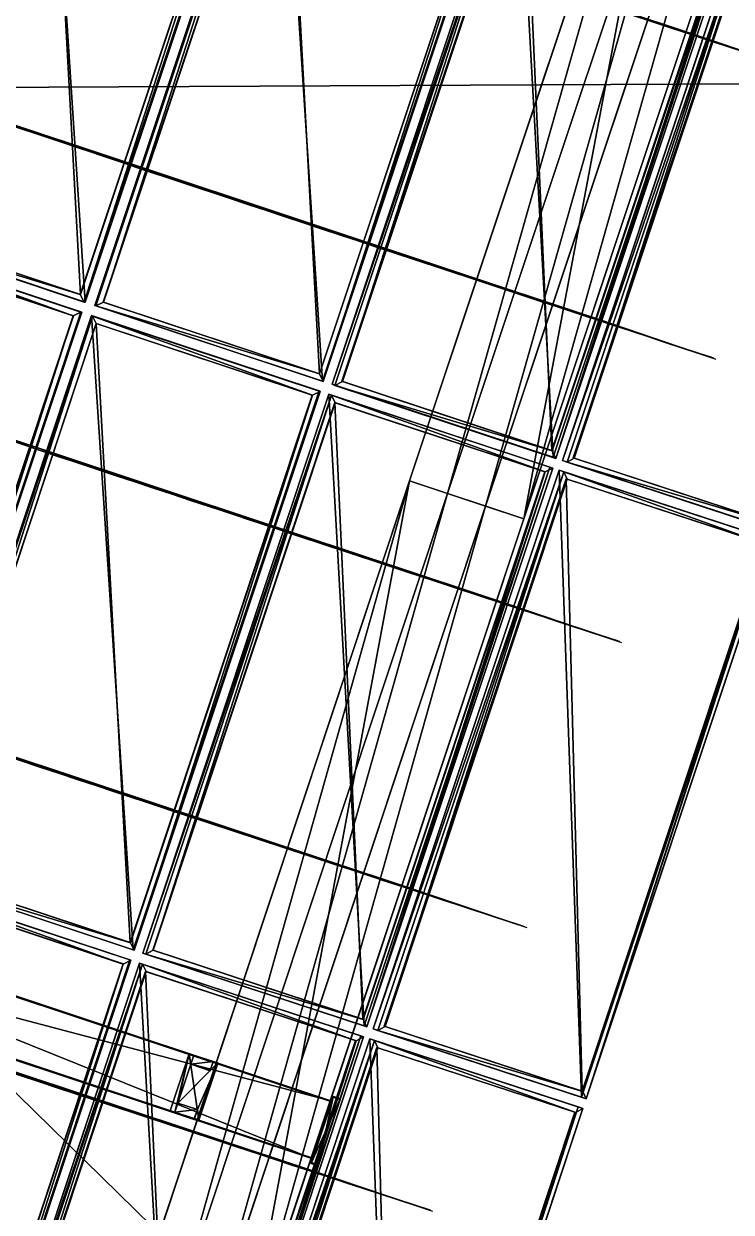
# Model space of a CAD drawing. Extents: x -372 to 678, y -263 to 741.
# Drawn here: x 329.355 to 332.297, y 386.097 to 391.041 of the extents above; entities that cross this region are included whole.
import ezdxf

# ---------------------------------------------------------------- set-up
doc = ezdxf.new("R2010")
doc.units = 0
doc.header["$LTSCALE"] = 0.0254
doc.layers.get('0').update_dxf_attribs({"linetype": 'CONTINUOUS'})
doc.layers.add('LOCATION_SNAPSHOT', color=144, linetype='CONTINUOUS')
doc.layers.add('LOCATION_TERRAIN', color=36, linetype='CONTINUOUS')

# ---------------------------------------------------------------- blocks, each defined once
blk = doc.blocks.new('LOCATION_SNAPSHOT_1')
at = {"color": 8}
mesh = blk.add_polyface(dxfattribs=at)
corners = [(-63.4904, 214.7729), (675.1158, 740.6684), (-66.0072, 737.0917), (677.6385, 218.3467)]
mesh.append_faces([[corners[k] for k in face] for face in [(0, 1, 2), (1, 0, 3)]], dxfattribs={"vtx0": -1, "color": 8})
blk = doc.blocks.new('LOCATION_TERRAIN_1')
at = {"color": 8}
mesh = blk.add_polyface(dxfattribs=at)
corners = [(337.6375, 390.817, 7.1098), (337.5775, 403.2532, 7.1283), (325.016, 403.1926, 5.9765)]
mesh.append_faces([[corners[k] for k in face] for face in [(0, 1, 2)]], dxfattribs={"color": 8})
mesh = blk.add_polyface(dxfattribs=at)
corners = [(337.6375, 390.817, 7.1098), (325.016, 403.1926, 5.9765), (325.076, 390.7564, 6.1751)]
mesh.append_faces([[corners[k] for k in face] for face in [(0, 1, 2)]], dxfattribs={"color": 8})
mesh = blk.add_polyface(dxfattribs=at)
corners = [(337.6975, 378.3808, 7.0914), (337.6375, 390.817, 7.1098), (325.076, 390.7564, 6.1751)]
mesh.append_faces([[corners[k] for k in face] for face in [(0, 1, 2)]], dxfattribs={"color": 8})
mesh = blk.add_polyface(dxfattribs=at)
corners = [(337.6975, 378.3808, 7.0914), (325.076, 390.7564, 6.1751), (325.136, 378.3202, 6.3736)]
mesh.append_faces([[corners[k] for k in face] for face in [(0, 1, 2)]], dxfattribs={"color": 8})
blk = doc.blocks.new('GROUP_56')
at = {"color": 0}
for p, q in [((275.5504, -0.8081, 1.4149), (271.8732, -0.9296, 1.3828)), ((275.5504, -0.8081, 1.9149), (271.8732, -0.9296, 1.8828)), ((275.5504, -0.8081, 1.9149), (271.8732, -0.9296, 1.8828)), ((275.5504, -0.8081, 1.4149), (271.8732, -0.9296, 1.3828)), ((271.8732, -0.9296, 1.3828), (268.2347, -1.0527, 1.3504)), ((271.8732, -0.9296, 1.8828), (268.2347, -1.0527, 1.8504)), ((271.8732, -0.9296, 1.8828), (268.2347, -1.0527, 1.8504)), ((271.8732, -0.9296, 1.3828), (268.2347, -1.0527, 1.3504)), ((271.8732, -0.9296, 1.3828), (271.8788, -1.0962, 1.3828)), ((271.8899, -1.4293, 1.8828), (271.8732, -0.9296, 1.8828)), ((271.8732, -0.9296, 1.8828), (271.8732, -0.9296, 1.3828)), ((271.8732, -0.9296, 1.3828), (271.8788, -1.0962, 1.3828)), ((271.8899, -1.4293, 1.8828), (271.8732, -0.9296, 1.8828)), ((271.8732, -0.9296, 1.8828), (271.8732, -0.9296, 1.3828)), ((275.5558, -0.9746, 1.4149), (271.8788, -1.0962, 1.3828)), ((275.5558, -0.9746, 1.4149), (271.8788, -1.0962, 1.3828)), ((275.5558, -0.9746, 1.6649), (271.8788, -1.0962, 1.6328)), ((275.5558, -0.9746, 1.6649), (271.8788, -1.0962, 1.6328)), ((271.8788, -1.0962, 1.3828), (268.2404, -1.2193, 1.3504)), ((271.8788, -1.0962, 1.3828), (268.2404, -1.2193, 1.3504)), ((271.8788, -1.0962, 1.6328), (268.2404, -1.2193, 1.6004)), ((271.8788, -1.0962, 1.6328), (268.2404, -1.2193, 1.6004)), ((271.8788, -1.0962, 1.3828), (271.8788, -1.0962, 1.6328)), ((271.8788, -1.0962, 1.6328), (271.8844, -1.2627, 1.6328)), ((271.8788, -1.0962, 1.3828), (271.8788, -1.0962, 1.6328)), ((271.8788, -1.0962, 1.6328), (271.8844, -1.2627, 1.6328)), ((275.5613, -1.1412, 1.6649), (271.8844, -1.2627, 1.6328)), ((275.5613, -1.1412, 1.6649), (271.8844, -1.2627, 1.6328)), ((275.5613, -1.1412, 1.4149), (271.8844, -1.2627, 1.3828)), ((275.5613, -1.1412, 1.4149), (271.8844, -1.2627, 1.3828)), ((271.8844, -1.2627, 1.6328), (268.2461, -1.3859, 1.6004)), ((271.8844, -1.2627, 1.6328), (268.2461, -1.3859, 1.6004)), ((271.8844, -1.2627, 1.3828), (268.2461, -1.3859, 1.3504)), ((271.8844, -1.2627, 1.3828), (268.2461, -1.3859, 1.3504)), ((271.8844, -1.2627, 1.6328), (271.8844, -1.2627, 1.3828)), ((271.8844, -1.2627, 1.3828), (271.8899, -1.4293, 1.3828)), ((271.8844, -1.2627, 1.6328), (271.8844, -1.2627, 1.3828)), ((271.8844, -1.2627, 1.3828), (271.8899, -1.4293, 1.3828)), ((275.5667, -1.3078, 1.4149), (271.8899, -1.4293, 1.3828)), ((275.5667, -1.3078, 1.4149), (271.8899, -1.4293, 1.3828)), ((275.5667, -1.3078, 1.9149), (271.8899, -1.4293, 1.8828)), ((275.5667, -1.3078, 1.9149), (271.8899, -1.4293, 1.8828)), ((271.8899, -1.4293, 1.3828), (268.2518, -1.5524, 1.3504)), ((271.8899, -1.4293, 1.3828), (268.2518, -1.5524, 1.3504)), ((271.8899, -1.4293, 1.8828), (268.2518, -1.5524, 1.8504)), ((271.8899, -1.4293, 1.8828), (268.2518, -1.5524, 1.8504)), ((271.8899, -1.4293, 1.3828), (271.8899, -1.4293, 1.8828)), ((271.8899, -1.4293, 1.3828), (271.8899, -1.4293, 1.8828))]:
    blk.add_line(p, q, dxfattribs=at)
mesh = blk.add_polyface(dxfattribs=at)
corners = [(275.5504, -0.8081, 1.4149), (271.8788, -1.0962, 1.3828), (271.8732, -0.9296, 1.3828), (275.5558, -0.9746, 1.4149)]
mesh.append_faces([[corners[k] for k in face] for face in [(0, 1, 2), (1, 0, 3)]], dxfattribs={"vtx0": -1, "color": 0})
mesh = blk.add_polyface(dxfattribs=at)
corners = [(271.8899, -1.4293, 1.8828), (275.5504, -0.8081, 1.9149), (271.8732, -0.9296, 1.8828), (275.5667, -1.3078, 1.9149)]
mesh.append_faces([[corners[k] for k in face] for face in [(0, 1, 2), (1, 0, 3)]], dxfattribs={"vtx0": -1, "color": 0})
mesh = blk.add_polyface(dxfattribs=at)
corners = [(271.8732, -0.9296, 1.8828), (275.5504, -0.8081, 1.4149), (271.8732, -0.9296, 1.3828), (275.5504, -0.8081, 1.9149)]
mesh.append_faces([[corners[k] for k in face] for face in [(0, 1, 2), (1, 0, 3)]], dxfattribs={"vtx0": -1, "color": 0})
mesh = blk.add_polyface(dxfattribs=at)
corners = [(271.8732, -0.9296, 1.3828), (268.2404, -1.2193, 1.3504), (268.2347, -1.0527, 1.3504), (271.8788, -1.0962, 1.3828)]
mesh.append_faces([[corners[k] for k in face] for face in [(0, 1, 2), (1, 0, 3)]], dxfattribs={"vtx0": -1, "color": 0})
mesh = blk.add_polyface(dxfattribs=at)
corners = [(268.2518, -1.5524, 1.8504), (271.8732, -0.9296, 1.8828), (268.2347, -1.0527, 1.8504), (271.8899, -1.4293, 1.8828)]
mesh.append_faces([[corners[k] for k in face] for face in [(0, 1, 2), (1, 0, 3)]], dxfattribs={"vtx0": -1, "color": 0})
mesh = blk.add_polyface(dxfattribs=at)
corners = [(268.2347, -1.0527, 1.8504), (271.8732, -0.9296, 1.3828), (268.2347, -1.0527, 1.3504), (271.8732, -0.9296, 1.8828)]
mesh.append_faces([[corners[k] for k in face] for face in [(0, 1, 2), (1, 0, 3)]], dxfattribs={"vtx0": -1, "color": 0})
mesh = blk.add_polyface(dxfattribs=at)
corners = [(275.5558, -0.9746, 1.4149), (271.8788, -1.0962, 1.6328), (271.8788, -1.0962, 1.3828), (275.5558, -0.9746, 1.6649)]
mesh.append_faces([[corners[k] for k in face] for face in [(0, 1, 2), (1, 0, 3)]], dxfattribs={"vtx0": -1, "color": 0})
mesh = blk.add_polyface(dxfattribs=at)
corners = [(275.5558, -0.9746, 1.6649), (271.8844, -1.2627, 1.6328), (271.8788, -1.0962, 1.6328), (275.5613, -1.1412, 1.6649)]
mesh.append_faces([[corners[k] for k in face] for face in [(0, 1, 2), (1, 0, 3)]], dxfattribs={"vtx0": -1, "color": 0})
mesh = blk.add_polyface(dxfattribs=at)
corners = [(271.8788, -1.0962, 1.3828), (268.2404, -1.2193, 1.6004), (268.2404, -1.2193, 1.3504), (271.8788, -1.0962, 1.6328)]
mesh.append_faces([[corners[k] for k in face] for face in [(0, 1, 2), (1, 0, 3)]], dxfattribs={"vtx0": -1, "color": 0})
mesh = blk.add_polyface(dxfattribs=at)
corners = [(271.8788, -1.0962, 1.6328), (268.2461, -1.3859, 1.6004), (268.2404, -1.2193, 1.6004), (271.8844, -1.2627, 1.6328)]
mesh.append_faces([[corners[k] for k in face] for face in [(0, 1, 2), (1, 0, 3)]], dxfattribs={"vtx0": -1, "color": 0})
mesh = blk.add_polyface(dxfattribs=at)
corners = [(271.8844, -1.2627, 1.6328), (275.5613, -1.1412, 1.4149), (271.8844, -1.2627, 1.3828), (275.5613, -1.1412, 1.6649)]
mesh.append_faces([[corners[k] for k in face] for face in [(0, 1, 2), (1, 0, 3)]], dxfattribs={"vtx0": -1, "color": 0})
mesh = blk.add_polyface(dxfattribs=at)
corners = [(275.5613, -1.1412, 1.4149), (271.8899, -1.4293, 1.3828), (271.8844, -1.2627, 1.3828), (275.5667, -1.3078, 1.4149)]
mesh.append_faces([[corners[k] for k in face] for face in [(0, 1, 2), (1, 0, 3)]], dxfattribs={"vtx0": -1, "color": 0})
mesh = blk.add_polyface(dxfattribs=at)
corners = [(268.2461, -1.3859, 1.6004), (271.8844, -1.2627, 1.3828), (268.2461, -1.3859, 1.3504), (271.8844, -1.2627, 1.6328)]
mesh.append_faces([[corners[k] for k in face] for face in [(0, 1, 2), (1, 0, 3)]], dxfattribs={"vtx0": -1, "color": 0})
mesh = blk.add_polyface(dxfattribs=at)
corners = [(271.8844, -1.2627, 1.3828), (268.2518, -1.5524, 1.3504), (268.2461, -1.3859, 1.3504), (271.8899, -1.4293, 1.3828)]
mesh.append_faces([[corners[k] for k in face] for face in [(0, 1, 2), (1, 0, 3)]], dxfattribs={"vtx0": -1, "color": 0})
mesh = blk.add_polyface(dxfattribs=at)
corners = [(275.5667, -1.3078, 1.4149), (271.8899, -1.4293, 1.8828), (271.8899, -1.4293, 1.3828), (275.5667, -1.3078, 1.9149)]
mesh.append_faces([[corners[k] for k in face] for face in [(0, 1, 2), (1, 0, 3)]], dxfattribs={"vtx0": -1, "color": 0})
mesh = blk.add_polyface(dxfattribs=at)
corners = [(271.8899, -1.4293, 1.3828), (268.2518, -1.5524, 1.8504), (268.2518, -1.5524, 1.3504), (271.8899, -1.4293, 1.8828)]
mesh.append_faces([[corners[k] for k in face] for face in [(0, 1, 2), (1, 0, 3)]], dxfattribs={"vtx0": -1, "color": 0})
blk = doc.blocks.new('GROUP265_1')
at = {"color": 9}
blk.add_blockref('GROUP_56', (0, 0), dxfattribs=at)
blk = doc.blocks.new('GROUP264_2')
at = {"color": 0}
blk.add_blockref('GROUP265_1', (0, 0), dxfattribs=at)
blk = doc.blocks.new('SOLAR_PANEL_1')
at = {"color": 0}
for p, q in [((0, 0.025), (0, 2.475)), ((0, 2.475), (1, 2.475)), ((0, 2.475), (1, 2.475)), ((0, 2.475), (0, 2.475, 0.05)), ((0, 2.475, 0.05), (1, 2.475, 0.05)), ((0, 0.025), (0, 2.475)), ((0, 0.025, 0.05), (0, 2.475, 0.05)), ((0, 2.475), (0, 2.475, 0.05)), ((0, 2.475, 0.05), (1, 2.475, 0.05)), ((0, 0.025, 0.05), (0, 2.475, 0.05)), ((1, 2.475), (1, 0.025)), ((1, 2.475), (1, 0.025)), ((1, 2.475), (1, 2.475, 0.05)), ((1, 2.475, 0.05), (1, 0.025, 0.05)), ((1, 2.475), (1, 2.475, 0.05)), ((1, 2.475, 0.05), (1, 0.025, 0.05)), ((0.975, 2.45, 0.05), (0.025, 2.45, 0.05)), ((0.025, 2.45, 0.05), (0.025, 0.05, 0.05)), ((0.975, 2.45, 0.05), (0.025, 2.45, 0.05)), ((0.025, 2.45, 0.05), (0.025, 2.45, 0.04)), ((0.975, 2.45, 0.04), (0.025, 2.45, 0.04)), ((0.025, 2.45, 0.05), (0.025, 0.05, 0.05)), ((0.025, 2.45, 0.04), (0.025, 0.05, 0.04)), ((0.025, 2.45, 0.05), (0.025, 2.45, 0.04)), ((0.025, 2.45, 0.04), (0.025, 0.05, 0.04)), ((0.975, 2.45, 0.04), (0.025, 2.45, 0.04)), ((0.975, 0.05, 0.05), (0.975, 2.45, 0.05)), ((0.975, 2.45, 0.05), (0.975, 2.45, 0.04)), ((0.975, 0.05, 0.05), (0.975, 2.45, 0.05)), ((0.975, 2.45, 0.05), (0.975, 2.45, 0.04)), ((0.975, 0.05, 0.04), (0.975, 2.45, 0.04)), ((0.975, 0.05, 0.04), (0.975, 2.45, 0.04)), ((0.025, 0.05, 0.05), (0.975, 0.05, 0.05)), ((0.025, 0.05, 0.05), (0.025, 0.05, 0.04)), ((0.025, 0.05, 0.05), (0.975, 0.05, 0.05)), ((0.025, 0.05, 0.04), (0.975, 0.05, 0.04)), ((0.025, 0.05, 0.05), (0.025, 0.05, 0.04)), ((0.025, 0.05, 0.04), (0.975, 0.05, 0.04)), ((0.975, 0.05, 0.05), (0.975, 0.05, 0.04)), ((0.975, 0.05, 0.05), (0.975, 0.05, 0.04)), ((1, 0.025), (0, 0.025)), ((0, 0.025), (0, 0.025, 0.05)), ((1, 0.025), (0, 0.025)), ((1, 0.025, 0.05), (0, 0.025, 0.05)), ((0, 0.025), (0, 0.025, 0.05)), ((1, 0.025, 0.05), (0, 0.025, 0.05)), ((1, 0.025), (1, 0.025, 0.05)), ((1, 0.025), (1, 0.025, 0.05))]:
    blk.add_line(p, q, dxfattribs=at)
mesh = blk.add_polyface(dxfattribs=at)
corners = [(0, 2.475), (1, 0.025), (0, 0.025), (1, 2.475)]
mesh.append_faces([[corners[k] for k in face] for face in [(0, 1, 2), (1, 0, 3)]], dxfattribs={"vtx0": -1, "color": 0})
mesh = blk.add_polyface(dxfattribs=at)
corners = [(0, 2.475, 0.05), (1, 2.475), (0, 2.475), (1, 2.475, 0.05)]
mesh.append_faces([[corners[k] for k in face] for face in [(0, 1, 2), (1, 0, 3)]], dxfattribs={"vtx0": -1, "color": 0})
mesh = blk.add_polyface(dxfattribs=at)
corners = [(0, 2.475, 0.05), (0, 0.025), (0, 0.025, 0.05), (0, 2.475)]
mesh.append_faces([[corners[k] for k in face] for face in [(0, 1, 2), (1, 0, 3)]], dxfattribs={"vtx0": -1, "color": 0})
mesh = blk.add_polyface(dxfattribs=at)
corners = [(0, 0.025, 0.05), (0.025, 0.05, 0.05), (0, 2.475, 0.05), (1, 0.025, 0.05), (0.975, 0.05, 0.05), (0.975, 2.45, 0.05), (0.025, 2.45, 0.05), (1, 2.475, 0.05)]
mesh.append_faces([[corners[k] for k in face] for face in [(0, 1, 2), (1, 3, 4), (4, 3, 5), (2, 6, 7), (6, 2, 1), (7, 5, 3)]], dxfattribs={"vtx0": -1, "vtx1": -1, "color": 0})
mesh.append_faces([[corners[k] for k in face] for face in [(1, 0, 3), (7, 6, 5)]], dxfattribs={"vtx0": -1, "vtx2": -1, "color": 0})
mesh = blk.add_polyface(dxfattribs=at)
corners = [(1, 2.475), (1, 0.025, 0.05), (1, 0.025), (1, 2.475, 0.05)]
mesh.append_faces([[corners[k] for k in face] for face in [(0, 1, 2), (1, 0, 3)]], dxfattribs={"vtx0": -1, "color": 0})
mesh = blk.add_polyface(dxfattribs=at)
corners = [(0.975, 2.45, 0.05), (0.025, 2.45, 0.04), (0.975, 2.45, 0.04), (0.025, 2.45, 0.05)]
mesh.append_faces([[corners[k] for k in face] for face in [(0, 1, 2), (1, 0, 3)]], dxfattribs={"vtx0": -1, "color": 0})
mesh = blk.add_polyface(dxfattribs=at)
corners = [(0.025, 2.45, 0.04), (0.025, 0.05, 0.05), (0.025, 0.05, 0.04), (0.025, 2.45, 0.05)]
mesh.append_faces([[corners[k] for k in face] for face in [(0, 1, 2), (1, 0, 3)]], dxfattribs={"vtx0": -1, "color": 0})
at = {"color": 153}
mesh = blk.add_polyface(dxfattribs=at)
corners = [(0.975, 0.05, 0.04), (0.025, 2.45, 0.04), (0.025, 0.05, 0.04), (0.975, 2.45, 0.04)]
mesh.append_faces([[corners[k] for k in face] for face in [(0, 1, 2), (1, 0, 3)]], dxfattribs={"vtx0": -1, "color": 153})
at = {"color": 0}
mesh = blk.add_polyface(dxfattribs=at)
corners = [(0.975, 2.45, 0.05), (0.975, 0.05, 0.04), (0.975, 0.05, 0.05), (0.975, 2.45, 0.04)]
mesh.append_faces([[corners[k] for k in face] for face in [(0, 1, 2), (1, 0, 3)]], dxfattribs={"vtx0": -1, "color": 0})
mesh = blk.add_polyface(dxfattribs=at)
corners = [(0.025, 0.05, 0.04), (0.975, 0.05, 0.05), (0.975, 0.05, 0.04), (0.025, 0.05, 0.05)]
mesh.append_faces([[corners[k] for k in face] for face in [(0, 1, 2), (1, 0, 3)]], dxfattribs={"vtx0": -1, "color": 0})
mesh = blk.add_polyface(dxfattribs=at)
corners = [(1, 0.025), (0, 0.025, 0.05), (0, 0.025), (1, 0.025, 0.05)]
mesh.append_faces([[corners[k] for k in face] for face in [(0, 1, 2), (1, 0, 3)]], dxfattribs={"vtx0": -1, "color": 0})
blk = doc.blocks.new('SOLAR_PANEL_STRUCTURE')
at = {"color": 0}
for p, q in [((5.0137, 0, -0.0089), (2.9803, 0, -0.0089)), ((2.9803, 0, 0.0311), (3.4565, 0, 0.0311)), ((3.4565, 0, 0.0311), (2.9803, 0, 0.716)), ((3.021, 0, 0.7275), (3.4958, 0, 0.0447)), ((3.4958, 0, 0.0447), (3.9705, 0, 0.6472)), ((4.0088, 0, 0.6311), (3.536, 0, 0.0311)), ((3.536, 0, 0.0311), (4.4568, 0, 0.0311)), ((4.4568, 0, 0.0311), (4.0088, 0, 0.6311)), ((4.0593, 0, 0.6304), (4.5005, 0, 0.0393)), ((4.5005, 0, 0.0393), (4.9642, 0, 0.3962)), ((4.5554, 0, 0.0311), (4.9889, 0, 0.0311)), ((4.9889, 0, 0.3647), (4.5554, 0, 0.0311)), ((4.9889, 0, 0.0311), (4.9889, 0, 0.3647)), ((5.4167, 0, 0.2003), (5.0137, 0, -0.0089)), ((5.0289, 0, 0.3744), (5.0289, 0, 0.044)), ((5.0289, 0, 0.044), (5.3701, 0, 0.2212)), ((5.4963, 0, 0.1646), (5.5126, 0, 0.2011))]:
    blk.add_line(p, q, dxfattribs=at)
at = {"color": 0, "extrusion": (4.81162e-16, 1, -7.04887e-16)}
blk.add_arc((-2.9803, -5.3738), 6.1449, 90, 114.4293, dxfattribs=at)
at = {"color": 0}
mesh = blk.add_polyface(dxfattribs=at)
corners = [(4.4568, 0, 0.0311), (4.5554, 0, 0.0311), (3.536, 0, 0.0311), (4.5005, 0, 0.0393), (4.9889, 0, 0.3647), (4.9642, 0, 0.3962), (5.0289, 0, 0.3744), (4.0088, 0, 0.6311), (4.0593, 0, 0.6304), (3.4958, 0, 0.0447), (3.9705, 0, 0.6472), (3.4565, 0, 0.0311), (2.9803, 0, 0.716), (3.021, 0, 0.7275), (2.9803, 0, 0.7711), (5.0137, 0, -0.0089), (5.0289, 0, 0.044), (5.4167, 0, 0.2003), (4.9889, 0, 0.0311), (2.9803, 0, -0.0089), (5.3701, 0, 0.2212), (5.5126, 0, 0.2011), (5.0155, 0, 0.4243), (4.0126, 0, 0.6838), (5.4963, 0, 0.1646), (2.9803, 0, 0.0311)]
mesh.append_faces([[corners[k] for k in face] for face in [(0, 1, 2), (1, 3, 4), (7, 3, 0), (3, 7, 8), (9, 12, 13), (15, 16, 17), (18, 2, 1), (21, 20, 22), (22, 8, 23), (23, 13, 14), (4, 16, 18), (16, 4, 6)]], dxfattribs={"vtx0": -1, "vtx1": -1, "color": 0})
mesh.append_faces([[corners[k] for k in face] for face in [(1, 0, 3), (4, 5, 6), (11, 9, 2), (16, 15, 18), (18, 19, 11), (18, 11, 2), (17, 20, 21), (22, 6, 5), (23, 8, 7), (23, 7, 10)]], dxfattribs={"vtx0": -1, "vtx1": -1, "vtx2": -1, "color": 0})
mesh.append_faces([[corners[k] for k in face] for face in [(4, 3, 5), (9, 7, 2), (7, 9, 10), (9, 11, 12), (13, 12, 14), (18, 15, 19), (17, 16, 20), (22, 20, 6), (22, 5, 8), (23, 10, 13)]], dxfattribs={"vtx0": -1, "vtx2": -1, "color": 0})
mesh.append_faces([[corners[k] for k in face] for face in [(25, 11, 19)]], dxfattribs={"vtx1": -1, "color": 0})
mesh.append_faces([[corners[k] for k in face] for face in [(21, 24, 17)]], dxfattribs={"vtx2": -1, "color": 0})
blk = doc.blocks.new('GROUP0_4')
at = {"color": 0, "extrusion": (-0.411361, -5.15876e-17, 0.911472), "rotation": 90.00000000000011}
blk.add_blockref('SOLAR_PANEL_1', (1.25, -4.205, 2.1818), dxfattribs=at)
at = {"color": 0, "extrusion": (-0.251634, -1.95439e-17, 0.967823), "rotation": 90.00000000000001}
blk.add_blockref('SOLAR_PANEL_1', (1.25, -3.4844, 1.6133), dxfattribs=at)
at = {"color": 0, "extrusion": (-0.084688, 3.20437e-17, 0.996408), "rotation": 90.00000000000004}
blk.add_blockref('SOLAR_PANEL_1', (1.25, -2.6781, 1.1745), dxfattribs=at)
at = {"color": 0, "extrusion": (0.084688, -2.46519e-32, 0.996408), "rotation": 270.0000000000001}
blk.add_blockref('SOLAR_PANEL_1', (-1.25, 1.8093, 0.8781), dxfattribs=at)
at = {"color": 0, "extrusion": (0.251634, -1.95439e-17, 0.967823), "rotation": 270}
blk.add_blockref('SOLAR_PANEL_1', (-1.25, 0.903, 0.7326), dxfattribs=at)
at = {"color": 9, "rotation": 180}
for p in [(1.2303, 0.625, 0.2589), (1.2303, -0.625, 0.2589)]:
    blk.add_blockref('SOLAR_PANEL_STRUCTURE', p, dxfattribs=at)
at = {"color": 9}
for p in [(-4.7303, 0.625, 0.2589), (-4.7303, -0.625, 0.2589)]:
    blk.add_blockref('SOLAR_PANEL_STRUCTURE', p, dxfattribs=at)
blk = doc.blocks.new('GROUP_17')
at = {"color": 0}
for p, q in [((3.5, 0.25, 0.375), (-0.5, 0.25, 0.375)), ((-0.5, 0.25, 0.375), (-0.5, 0, 0.375)), ((-0.5, 0.25), (3.5, 0.25)), ((-0.5, 0.25), (-0.5, 0)), ((-0.5, 0.25, 0.375), (-0.5, 0.25)), ((3.5, 0.25, 0.375), (-0.5, 0.25, 0.375)), ((-0.5, 0.25), (3.5, 0.25)), ((-0.5, 0.25, 0.375), (-0.5, 0.25)), ((-0.5, 0.25), (-0.5, 0)), ((-0.5, 0.25, 0.375), (-0.5, 0, 0.375)), ((3.5, 0.25, 0.375), (3.5, 0, 0.375)), ((3.5, 0.25), (3.5, 0.25, 0.375)), ((3.5, 0.25, 0.375), (3.5, 0, 0.375)), ((3.5, 0.25), (3.5, 0)), ((3.5, 0.25), (3.5, 0)), ((3.5, 0.25), (3.5, 0.25, 0.375)), ((3.5, 0, 0.375), (-0.5, 0, 0.375)), ((-0.5, 0), (3.5, 0)), ((-0.5, 0, 0.375), (-0.5, 0)), ((-0.5, 0, 0.375), (-0.5, 0)), ((-0.5, 0), (3.5, 0)), ((3.5, 0, 0.375), (-0.5, 0, 0.375)), ((3.5, 0), (3.5, 0, 0.375)), ((3.5, 0), (3.5, 0, 0.375))]:
    blk.add_line(p, q, dxfattribs=at)
mesh = blk.add_polyface(dxfattribs=at)
corners = [(3.5, 0, 0.375), (-0.5, 0.25, 0.375), (-0.5, 0, 0.375), (3.5, 0.25, 0.375)]
mesh.append_faces([[corners[k] for k in face] for face in [(0, 1, 2), (1, 0, 3)]], dxfattribs={"vtx0": -1, "color": 0})
mesh = blk.add_polyface(dxfattribs=at)
corners = [(3.5, 0.25), (-0.5, 0), (-0.5, 0.25), (3.5, 0)]
mesh.append_faces([[corners[k] for k in face] for face in [(0, 1, 2), (1, 0, 3)]], dxfattribs={"vtx0": -1, "color": 0})
mesh = blk.add_polyface(dxfattribs=at)
corners = [(-0.5, 0.25, 0.375), (3.5, 0.25), (-0.5, 0.25), (3.5, 0.25, 0.375)]
mesh.append_faces([[corners[k] for k in face] for face in [(0, 1, 2), (1, 0, 3)]], dxfattribs={"vtx0": -1, "color": 0})
mesh = blk.add_polyface(dxfattribs=at)
corners = [(-0.5, 0, 0.375), (-0.5, 0.25), (-0.5, 0), (-0.5, 0.25, 0.375)]
mesh.append_faces([[corners[k] for k in face] for face in [(0, 1, 2), (1, 0, 3)]], dxfattribs={"vtx0": -1, "color": 0})
mesh = blk.add_polyface(dxfattribs=at)
corners = [(3.5, 0.25), (3.5, 0, 0.375), (3.5, 0), (3.5, 0.25, 0.375)]
mesh.append_faces([[corners[k] for k in face] for face in [(0, 1, 2), (1, 0, 3)]], dxfattribs={"vtx0": -1, "color": 0})
mesh = blk.add_polyface(dxfattribs=at)
corners = [(3.5, 0, 0.375), (-0.5, 0), (3.5, 0), (-0.5, 0, 0.375)]
mesh.append_faces([[corners[k] for k in face] for face in [(0, 1, 2), (1, 0, 3)]], dxfattribs={"vtx0": -1, "color": 0})
blk = doc.blocks.new('GROUP_13')
at = {"color": 0}
for p, q in [((0, 0.29, 0.415), (0, 0, 0.415)), ((0, 0.29, 0.415), (0.03, 0.29, 0.415)), ((0, 0.29), (0, 0.29, 0.415)), ((0, 0.29, 0.415), (0.03, 0.29, 0.415)), ((0, 0.29), (0.03, 0.29)), ((0, 0), (0, 0.29)), ((0, 0.29), (0.03, 0.29)), ((0, 0.29, 0.415), (0, 0, 0.415)), ((0, 0.29), (0, 0.29, 0.415)), ((0, 0), (0, 0.29)), ((0.03, 0.29, 0.415), (0.03, 0, 0.415)), ((0.03, 0.29), (0.03, 0.29, 0.415)), ((0.03, 0), (0.03, 0.29)), ((0.03, 0), (0.03, 0.29)), ((0.03, 0.29), (0.03, 0.29, 0.415)), ((0.03, 0.29, 0.415), (0.03, 0, 0.415)), ((0, 0, 0.415), (0.03, 0, 0.415)), ((0, 0), (0.03, 0)), ((0, 0, 0.415), (0, 0)), ((0, 0), (0.03, 0)), ((0, 0, 0.415), (0.03, 0, 0.415)), ((0, 0, 0.415), (0, 0)), ((0.03, 0, 0.415), (0.03, 0)), ((0.03, 0, 0.415), (0.03, 0))]:
    blk.add_line(p, q, dxfattribs=at)
mesh = blk.add_polyface(dxfattribs=at)
corners = [(0.03, 0, 0.415), (0, 0.29, 0.415), (0, 0, 0.415), (0.03, 0.29, 0.415)]
mesh.append_faces([[corners[k] for k in face] for face in [(0, 1, 2), (1, 0, 3)]], dxfattribs={"vtx0": -1, "color": 0})
mesh = blk.add_polyface(dxfattribs=at)
corners = [(0, 0.29, 0.415), (0.03, 0.29), (0, 0.29), (0.03, 0.29, 0.415)]
mesh.append_faces([[corners[k] for k in face] for face in [(0, 1, 2), (1, 0, 3)]], dxfattribs={"vtx0": -1, "color": 0})
mesh = blk.add_polyface(dxfattribs=at)
corners = [(0.03, 0.29), (0, 0), (0, 0.29), (0.03, 0)]
mesh.append_faces([[corners[k] for k in face] for face in [(0, 1, 2), (1, 0, 3)]], dxfattribs={"vtx0": -1, "color": 0})
mesh = blk.add_polyface(dxfattribs=at)
corners = [(0, 0.29, 0.415), (0, 0), (0, 0, 0.415), (0, 0.29)]
mesh.append_faces([[corners[k] for k in face] for face in [(0, 1, 2), (1, 0, 3)]], dxfattribs={"vtx0": -1, "color": 0})
mesh = blk.add_polyface(dxfattribs=at)
corners = [(0.03, 0.29), (0.03, 0, 0.415), (0.03, 0), (0.03, 0.29, 0.415)]
mesh.append_faces([[corners[k] for k in face] for face in [(0, 1, 2), (1, 0, 3)]], dxfattribs={"vtx0": -1, "color": 0})
mesh = blk.add_polyface(dxfattribs=at)
corners = [(0.03, 0, 0.415), (0, 0), (0.03, 0), (0, 0, 0.415)]
mesh.append_faces([[corners[k] for k in face] for face in [(0, 1, 2), (1, 0, 3)]], dxfattribs={"vtx0": -1, "color": 0})
blk = doc.blocks.new('GROUP_14')
at = {"color": 0}
for p, q in [((0, 0.25, 0.125), (0.125, 0.25, 0.125)), ((0, 0, 0.125), (0, 0.25, 0.125)), ((0.02, 0.25, 0.105), (0, 0.25, 0.125)), ((0, 0.25, 0.125), (0.125, 0.25, 0.125)), ((0, 0, 0.125), (0, 0.25, 0.125)), ((0.02, 0.25, 0.105), (0, 0.25, 0.125)), ((0.105, 0.25, 0.105), (0.02, 0.25, 0.105)), ((0.02, 0.25, 0.105), (0.02, 0.21, 0.105)), ((0.105, 0.25, 0.105), (0.02, 0.25, 0.105)), ((0.02, 0.25, 0.105), (0.02, 0.21, 0.105)), ((0.105, 0.25, 0.02), (0.105, 0.25, 0.105)), ((0.105, 0.25, 0.02), (0.105, 0.21, 0.02)), ((0.105, 0.25, 0.105), (0.105, 0.21, 0.105)), ((0.105, 0.25, 0.105), (0.105, 0.21, 0.105)), ((0.125, 0.25), (0.105, 0.25, 0.02)), ((0.105, 0.25, 0.02), (0.105, 0.25, 0.105)), ((0.105, 0.25, 0.02), (0.105, 0.21, 0.02)), ((0.125, 0.25), (0.105, 0.25, 0.02)), ((0.125, 0.25, 0.125), (0.125, 0, 0.125)), ((0.125, 0), (0.125, 0.25)), ((0.125, 0.25, 0.125), (0.125, 0.25)), ((0.125, 0.25, 0.125), (0.125, 0, 0.125)), ((0.125, 0.25, 0.125), (0.125, 0.25)), ((0.125, 0), (0.125, 0.25)), ((0.105, 0.21, 0.105), (0.02, 0.21, 0.105)), ((0.105, 0.21, 0.02), (0.02, 0.21, 0.105)), ((0.105, 0.21, 0.105), (0.02, 0.21, 0.105)), ((0.105, 0.21, 0.02), (0.02, 0.21, 0.105)), ((0.105, 0.21, 0.02), (0.105, 0.21, 0.105)), ((0.105, 0.21, 0.02), (0.105, 0.21, 0.105)), ((0.125, 0, 0.125), (0, 0, 0.125)), ((0.02, 0, 0.105), (0, 0, 0.125)), ((0.02, 0, 0.105), (0, 0, 0.125)), ((0.125, 0, 0.125), (0, 0, 0.125)), ((0.02, 0, 0.105), (0.02, 0.04, 0.105)), ((0.105, 0.04, 0.105), (0.02, 0.04, 0.105)), ((0.105, 0.04, 0.02), (0.02, 0.04, 0.105)), ((0.105, 0.04, 0.105), (0.02, 0.04, 0.105)), ((0.105, 0.04, 0.02), (0.02, 0.04, 0.105)), ((0.02, 0, 0.105), (0.02, 0.04, 0.105)), ((0.105, 0, 0.105), (0.02, 0, 0.105)), ((0.105, 0, 0.105), (0.02, 0, 0.105)), ((0.105, 0, 0.105), (0.105, 0.04, 0.105)), ((0.105, 0, 0.105), (0.105, 0.04, 0.105)), ((0.105, 0.04, 0.02), (0.105, 0.04, 0.105)), ((0.105, 0, 0.02), (0.105, 0.04, 0.02)), ((0.105, 0.04, 0.02), (0.105, 0.04, 0.105)), ((0.105, 0, 0.02), (0.105, 0.04, 0.02)), ((0.105, 0, 0.02), (0.105, 0, 0.105)), ((0.125, 0), (0.105, 0, 0.02)), ((0.105, 0, 0.02), (0.105, 0, 0.105)), ((0.125, 0), (0.105, 0, 0.02)), ((0.125, 0, 0.125), (0.125, 0)), ((0.125, 0, 0.125), (0.125, 0))]:
    blk.add_line(p, q, dxfattribs=at)
mesh = blk.add_polyface(dxfattribs=at)
corners = [(0.125, 0, 0.125), (0, 0.25, 0.125), (0, 0, 0.125), (0.125, 0.25, 0.125)]
mesh.append_faces([[corners[k] for k in face] for face in [(0, 1, 2), (1, 0, 3)]], dxfattribs={"vtx0": -1, "color": 0})
mesh = blk.add_polyface(dxfattribs=at)
corners = [(0, 0.25, 0.125), (0.105, 0.25, 0.105), (0.02, 0.25, 0.105), (0.125, 0.25, 0.125), (0.105, 0.25, 0.02), (0.125, 0.25)]
mesh.append_faces([[corners[k] for k in face] for face in [(0, 1, 2), (4, 3, 5)]], dxfattribs={"vtx0": -1, "color": 0})
mesh.append_faces([[corners[k] for k in face] for face in [(1, 0, 3), (3, 4, 1)]], dxfattribs={"vtx0": -1, "vtx2": -1, "color": 0})
mesh = blk.add_polyface(dxfattribs=at)
corners = [(0, 0.25, 0.125), (0.02, 0, 0.105), (0, 0, 0.125), (0.02, 0.04, 0.105), (0.02, 0.21, 0.105), (0.105, 0.21, 0.02), (0.02, 0.25, 0.105), (0.105, 0.04, 0.02), (0.125, 0), (0.105, 0, 0.02), (0.125, 0.25), (0.105, 0.25, 0.02)]
mesh.append_faces([[corners[k] for k in face] for face in [(0, 1, 2), (4, 0, 6), (7, 8, 9), (10, 5, 11)]], dxfattribs={"vtx0": -1, "color": 0})
mesh.append_faces([[corners[k] for k in face] for face in [(1, 0, 3), (8, 7, 10)]], dxfattribs={"vtx0": -1, "vtx1": -1, "color": 0})
mesh.append_faces([[corners[k] for k in face] for face in [(3, 0, 4), (10, 3, 5)]], dxfattribs={"vtx0": -1, "vtx1": -1, "vtx2": -1, "color": 0})
mesh.append_faces([[corners[k] for k in face] for face in [(3, 4, 5), (10, 7, 3)]], dxfattribs={"vtx0": -1, "vtx2": -1, "color": 0})
mesh = blk.add_polyface(dxfattribs=at)
corners = [(0.105, 0.25, 0.105), (0.02, 0.21, 0.105), (0.02, 0.25, 0.105), (0.105, 0.21, 0.105)]
mesh.append_faces([[corners[k] for k in face] for face in [(0, 1, 2), (1, 0, 3)]], dxfattribs={"vtx0": -1, "color": 0})
mesh = blk.add_polyface(dxfattribs=at)
corners = [(0.105, 0.21, 0.105), (0.105, 0.25, 0.02), (0.105, 0.21, 0.02), (0.105, 0.25, 0.105)]
mesh.append_faces([[corners[k] for k in face] for face in [(0, 1, 2), (1, 0, 3)]], dxfattribs={"vtx0": -1, "color": 0})
mesh = blk.add_polyface(dxfattribs=at)
corners = [(0.125, 0.25), (0.125, 0, 0.125), (0.125, 0), (0.125, 0.25, 0.125)]
mesh.append_faces([[corners[k] for k in face] for face in [(0, 1, 2), (1, 0, 3)]], dxfattribs={"vtx0": -1, "color": 0})
mesh = blk.add_polyface(dxfattribs=at)
corners = [(0.105, 0.21, 0.105), (0.105, 0.21, 0.02), (0.02, 0.21, 0.105)]
mesh.append_faces([[corners[k] for k in face] for face in [(0, 1, 2)]], dxfattribs={"color": 0})
mesh = blk.add_polyface(dxfattribs=at)
corners = [(0.125, 0, 0.125), (0.105, 0, 0.02), (0.125, 0), (0.105, 0, 0.105), (0.02, 0, 0.105), (0, 0, 0.125)]
mesh.append_faces([[corners[k] for k in face] for face in [(0, 1, 2), (4, 0, 5)]], dxfattribs={"vtx0": -1, "color": 0})
mesh.append_faces([[corners[k] for k in face] for face in [(1, 0, 3), (3, 0, 4)]], dxfattribs={"vtx0": -1, "vtx1": -1, "color": 0})
mesh = blk.add_polyface(dxfattribs=at)
corners = [(0.105, 0.04, 0.105), (0.02, 0, 0.105), (0.02, 0.04, 0.105), (0.105, 0, 0.105)]
mesh.append_faces([[corners[k] for k in face] for face in [(0, 1, 2), (1, 0, 3)]], dxfattribs={"vtx0": -1, "color": 0})
mesh = blk.add_polyface(dxfattribs=at)
corners = [(0.02, 0.04, 0.105), (0.105, 0.04, 0.02), (0.105, 0.04, 0.105)]
mesh.append_faces([[corners[k] for k in face] for face in [(0, 1, 2)]], dxfattribs={"color": 0})
mesh = blk.add_polyface(dxfattribs=at)
corners = [(0.105, 0, 0.105), (0.105, 0.04, 0.02), (0.105, 0, 0.02), (0.105, 0.04, 0.105)]
mesh.append_faces([[corners[k] for k in face] for face in [(0, 1, 2), (1, 0, 3)]], dxfattribs={"vtx0": -1, "color": 0})
blk = doc.blocks.new('GROUP_12')
at = {"color": 0}
for name, p in [('GROUP_13', (-0.03, -0.02, 7.98)), ('GROUP_17', (0.5, 0, 8))]:
    blk.add_blockref(name, p, dxfattribs=at)
at = {"color": 0, "rotation": 180}
blk.add_blockref('GROUP_14', (0.625, 0.25, 7.875), dxfattribs=at)
blk = doc.blocks.new('GROUP5_1')
at = {"color": 9}
blk.add_blockref('GROUP_12', (-3.75, -0.125, -7.75), dxfattribs=at)
blk = doc.blocks.new('GROUP265_2')
at = {"color": 0, "extrusion": (-0.002753, -0.008266, 0.999962), "rotation": 161.5785891428753}
blk.add_blockref('GROUP0_4', (328.4127, 391.7396, 15.3217), dxfattribs=at)
at = {"color": 0, "extrusion": (-0.002805, -0.008441, 0.99996), "rotation": 161.6197691036072}
blk.add_blockref('GROUP0_4', (327.626, 389.3746, 15.2365), dxfattribs=at)
at = {"color": 0, "extrusion": (-0.002846, -0.00858, 0.999959), "rotation": 161.6505485161855}
blk.add_blockref('GROUP0_4', (326.8402, 387.0086, 15.1694), dxfattribs=at)
at = {"color": 0, "extrusion": (-0.002814, -0.008473, 0.99996), "rotation": 161.627003443174}
blk.add_blockref('GROUP5_1', (327.0924, 387.7682, 15.221), dxfattribs=at)

msp = doc.modelspace()

# ---------------------------------------------------------------- block references
at = {"color": 0, "rotation": 69.68348705942535}
msp.add_blockref('GROUP264_2', (235.6916, 134.5029, 17.8195), dxfattribs=at)
at = {"color": 0}
msp.add_blockref('GROUP265_2', (0, 0), dxfattribs=at)
at = {"layer": 'LOCATION_SNAPSHOT', "color": 0}
msp.add_blockref('LOCATION_SNAPSHOT_1', (0, 0), dxfattribs=at)
at = {"layer": 'LOCATION_TERRAIN', "color": 0}
msp.add_blockref('LOCATION_TERRAIN_1', (0, 0), dxfattribs=at)

doc.saveas('drawing.dxf')
